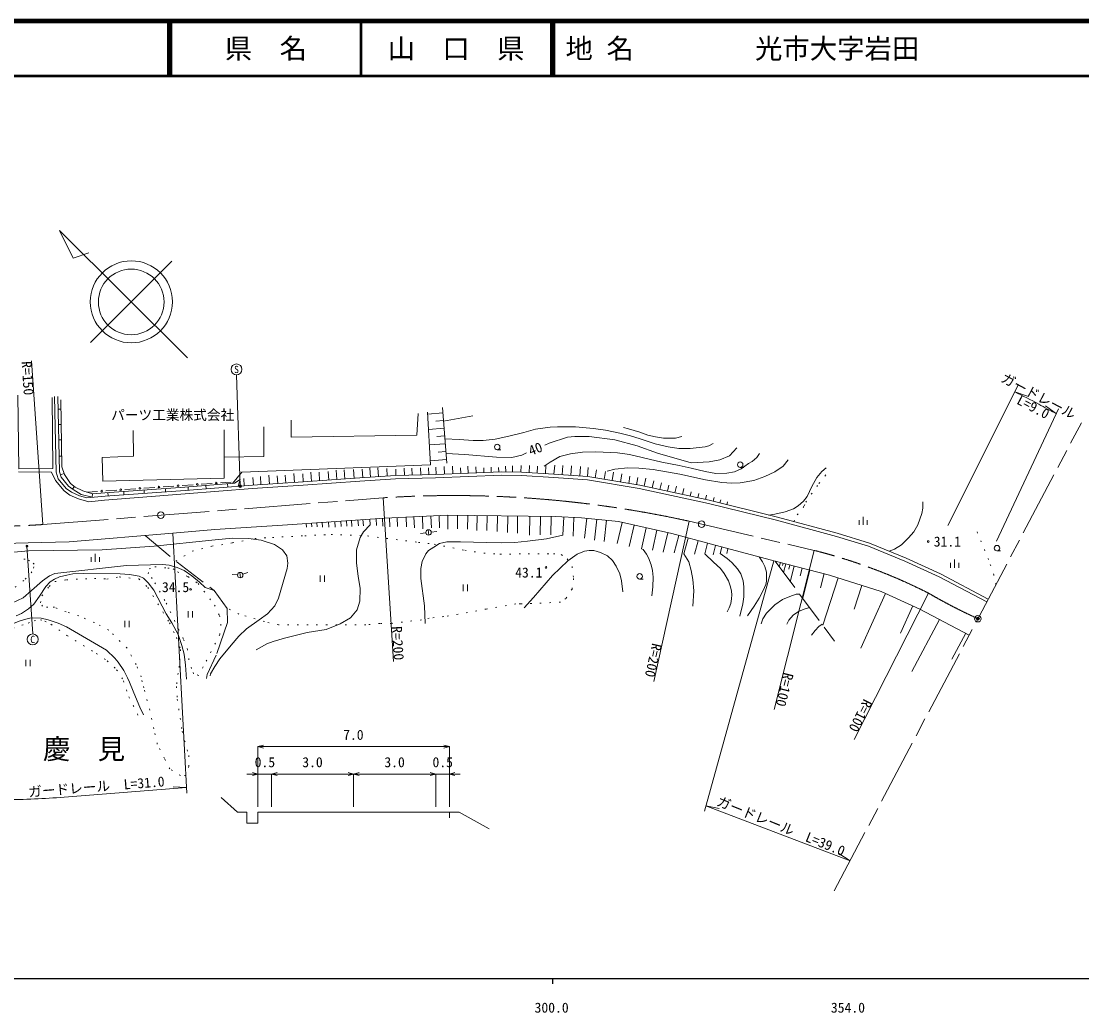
# Model space of a CAD drawing. Units: millimetres, scale not verified, with parts at other scales. Extents: x 40000 to 680000, y 20000 to 380000.
# Drawn here: x 270903 to 464739, y 198715 to 380000 of the extents above; entities that cross this region are included whole.
import ezdxf
from ezdxf.enums import TextEntityAlignment as Align

# ---------------------------------------------------------------- set-up
doc = ezdxf.new("R2010")
doc.units = ezdxf.units.MM
doc.header["$LTSCALE"] = 1000
doc.header["$PDMODE"] = 32
doc.header["$PDSIZE"] = 500
for name, pattern in [('CHAIN', [18.5, 12, -1.5, 3.5, -1.5]), ('DASHED', [7.5, 6, -1.5]), ('DOTTED', [1.75, 0.25, -1.5])]:
    doc.linetypes.add(name, pattern=pattern)
for name, color, linetype, lineweight in [('M-BGD', 7, 'Continuous', 13), ('M-BMK', 2, 'CHAIN', 13), ('M-BMK-SRVR', 3, 'Continuous', 13), ('M-STR-HTXT', 7, 'Continuous', 13), ('M-STR-STRC', 7, 'Continuous', 13), ('M-TTL', 2, 'Continuous', 140), ('M-TTL-BAND', 7, 'Continuous', 25), ('M-TTL-LINE', 7, 'Continuous', 50)]:
    doc.layers.add(name, color=color, linetype=linetype, lineweight=lineweight)
for name, color, linetype in [('M-BMK-HTXT', 7, 'Continuous'), ('M-OTRS', 6, 'Continuous'), ('M-TTL-TXT', 7, 'Continuous')]:
    doc.layers.add(name, color=color, linetype=linetype)
doc.styles.add('ＭＳ ゴシック', font='')
doc.styles.get('ＭＳ ゴシック').set_extended_font_data('MS Gothic')

msp = doc.modelspace()

# ---------------------------------------------------------------- hatches: boundary and pattern name
at = {"layer": 'M-STR-HTXT'}
for points in [[(311107, 295169, -1), (310750, 294819, -0.41421), (310753, 295172, -0.41421)], [(272126, 284205, -1), (271769, 283855, -0.41421), (271773, 284209, -0.41421)]]:
    msp.add_hatch(color=256, dxfattribs=at).paths.add_polyline_path(points)

# ---------------------------------------------------------------- linework, layer by layer
at = {"layer": 'M-BGD'}
for p, q in [((277629, 309074), (278178, 309082)), ((347981, 308380), (345199, 308166)), ((348687, 299181), (347904, 309377)), ((277695, 306275), (278221, 306283)), ((348087, 306989), (346697, 306883)), ((348097, 306862), (353435, 307823)), ((348194, 305599), (345358, 305381)), ((277761, 303458), (278264, 303466)), ((348412, 302762), (345519, 302540)), ((348303, 304181), (346885, 304072)), ((277830, 300490), (278310, 300497)), ((348523, 301316), (347077, 301205)), ((357900, 301661), (358566, 301661)), ((348634, 299870), (345684, 299643)), ((348216, 298560), (348271, 297214)), ((349728, 298631), (349783, 297275)), ((352524, 298634), (352575, 297387)), ((353998, 298545), (354042, 297447)), ((359416, 298624), (359455, 297612)), ((360716, 298722), (360683, 297576)), ((362271, 298787), (362234, 297531)), ((363815, 298767), (363739, 297448)), ((365254, 298675), (365178, 297364)), ((366786, 298853), (366695, 297276)), ((368404, 298819), (368277, 297185)), ((369892, 298792), (369767, 297076)), ((371501, 298718), (371373, 296959)), ((373099, 298617), (372970, 296843)), ((278080, 297045), (278772, 297290)), ((314720, 295269), (314634, 296770)), ((316185, 296986), (316291, 295372)), ((317700, 296894), (317789, 295469)), ((319165, 296996), (319258, 295565)), ((320713, 297311), (320820, 295667)), ((322350, 297230), (322451, 295774)), ((323814, 297524), (323929, 295877)), ((325334, 297565), (325445, 295982)), ((327002, 297647), (327110, 296099)), ((328456, 297941), (328577, 296201)), ((329941, 297982), (330058, 296304)), ((331611, 298071), (331726, 296420)), ((333219, 298106), (333332, 296533)), ((334628, 298257), (334745, 296635)), ((336111, 298347), (336227, 296741)), ((337703, 298234), (337802, 296855)), ((339371, 298122), (339400, 296965)), ((340908, 298283), (340940, 297003)), ((342306, 298276), (342338, 297039)), ((343878, 298354), (343910, 297079)), ((345365, 298367), (345396, 297116)), ((346685, 298450), (346737, 297152)), ((351178, 298376), (351220, 297333)), ((355425, 298350), (355459, 297504)), ((356780, 298443), (356815, 297559)), ((358150, 298384), (358181, 297614)), ((374552, 298406), (374430, 296736)), ((376030, 297975), (375789, 296515)), ((377681, 297686), (377442, 296242)), ((379146, 297524), (378895, 296002)), ((380655, 297221), (380412, 295752)), ((382152, 296799), (381937, 295500)), ((383602, 296597), (383382, 295261)), ((402308, 298418), (402975, 298418)), ((280273, 294492), (280622, 294925)), ((293340, 294636), (295335, 294776)), ((296831, 294880), (298827, 295020)), ((300323, 295124), (302318, 295264)), ((301436, 294257), (301389, 294855)), ((303814, 295369), (305810, 295508)), ((304690, 294509), (304644, 295108)), ((307306, 295613), (309301, 295752)), ((308654, 294817), (308608, 295416)), ((310936, 296217), (310565, 294966)), ((311662, 295051), (311563, 296388)), ((313332, 295179), (313231, 296562)), ((385044, 296432), (384732, 294998)), ((386498, 295944), (386222, 294674)), ((387903, 295632), (387628, 294368)), ((389262, 295201), (389015, 294066)), ((390643, 295006), (390374, 293770)), ((282866, 293904), (284861, 294043)), ((283851, 292959), (283903, 293566)), ((286357, 294148), (288352, 294287)), ((286804, 293215), (286761, 293814)), ((289686, 293420), (289644, 294018)), ((289849, 294392), (291844, 294531)), ((293389, 293682), (293347, 294281)), ((297289, 293959), (297246, 294557)), ((392021, 294547), (391785, 293463)), ((393371, 293987), (393190, 293157)), ((394776, 293684), (394595, 292852)), ((396147, 293352), (395973, 292552)), ((397543, 292921), (397372, 292226)), ((398746, 292480), (398608, 291921)), ((400013, 292104), (399890, 291605)), ((332521, 287720), (332447, 288827)), ((333436, 287728), (333358, 288888)), ((334661, 287916), (334590, 288971)), ((335859, 287781), (335774, 289050)), ((337003, 287696), (336907, 289126)), ((338301, 287587), (338227, 289196)), ((339698, 287646), (339624, 289260)), ((341326, 287568), (341245, 289334)), ((342754, 287363), (342662, 289398)), ((344326, 287203), (344223, 289469)), ((345865, 287353), (345765, 289540)), ((347372, 287388), (347270, 289608)), ((348845, 287112), (348878, 289679)), ((350631, 287213), (350662, 289656)), ((352476, 287142), (352509, 289632)), ((354192, 286862), (354227, 289610)), ((356032, 286881), (356067, 289586)), ((357908, 286681), (357945, 289562)), ((359784, 286520), (359822, 289538)), ((361595, 286410), (361635, 289515)), ((363802, 286029), (363846, 289486)), ((365748, 286099), (365791, 289461)), ((367694, 286089), (367737, 289436)), ((369922, 286029), (370055, 289364)), ((371753, 285834), (371890, 289290)), ((373871, 285514), (374253, 289134)), ((375701, 285129), (376103, 288939)), ((424791, 287908), (424791, 289408)), ((323047, 287513), (323000, 288183)), ((324002, 287584), (323956, 288249)), ((325007, 287534), (324953, 288318)), ((325983, 287523), (325923, 288385)), ((327131, 287513), (327066, 288464)), ((328279, 287523), (328209, 288542)), ((329403, 287614), (329335, 288618)), ((330428, 287671), (330360, 288687)), ((331354, 287642), (331279, 288749)), ((345299, 287028), (345412, 286034)), ((377450, 284856), (377861, 288754)), ((379834, 284484), (380715, 288377)), ((382027, 283989), (382908, 287881)), ((384254, 283562), (385118, 287380)), ((386271, 283269), (387100, 286932)), ((424041, 287908), (424041, 288808)), ((425541, 287908), (425541, 288808)), ((344859, 286475), (343865, 286363)), ((345852, 286587), (346846, 286700)), ((388251, 282898), (389063, 286488)), ((390230, 282819), (391079, 285976)), ((392033, 282626), (392809, 285511)), ((393927, 282542), (394597, 285030)), ((395825, 282597), (396353, 284558)), ((397352, 282428), (397814, 284167)), ((398666, 282710), (398972, 283860)), ((399840, 282682), (400075, 283567)), ((449233, 283177), (449900, 283177)), ((283688, 281136), (283688, 282036)), ((284438, 281136), (284438, 282636)), ((285188, 281136), (285188, 282036)), ((441497, 280092), (441497, 281592)), ((310873, 279238), (310985, 278244)), ((311402, 278904), (312347, 279230)), ((409654, 281035), (409453, 280248)), ((410138, 280912), (410038, 280518)), ((410623, 280788), (410222, 279214)), ((411410, 280588), (411209, 279801)), ((412197, 280387), (411470, 277534)), ((413624, 280024), (413260, 278597)), ((415050, 279660), (413733, 274489)), ((440747, 280092), (440747, 280992)), ((442247, 280092), (442247, 280992)), ((310430, 278769), (309432, 278827)), ((325517, 278691), (325517, 277491)), ((326317, 278691), (326317, 277491)), ((383934, 278004), (384601, 278004)), ((417636, 279001), (416977, 276416)), ((420194, 278247), (417400, 269553)), ((351648, 276999), (351648, 275799)), ((352448, 276999), (352448, 275799)), ((424540, 276850), (423144, 272504)), ((428852, 275363), (424362, 265351)), ((301403, 272155), (301403, 270955)), ((302203, 272155), (302203, 270955)), ((433858, 273118), (431613, 268112)), ((289813, 270402), (289813, 269202)), ((290613, 270402), (290613, 269202)), ((438750, 270638), (433706, 261086)), ((443526, 268116), (441004, 263340)), ((271733, 263269), (271733, 262069)), ((272533, 263269), (272533, 262069)), ((349155, 235371), (349155, 234371))]:
    msp.add_line(p, q, dxfattribs=at)
at = {"layer": 'M-BGD', "linetype": 'DASHED'}
msp.add_line((408685, 281282), (419569, 266635), dxfattribs=at)
at = {"layer": 'M-BGD'}
for points in [[(270301, 311644), (270440, 298170), (276689, 298235), (276542, 311195)], [(276975, 311364), (277300, 297528), (277667, 296358), (279139, 294575), (280103, 293873), (281554, 293237), (282893, 292872), (286218, 293174), (300849, 294211), (313161, 295167), (322416, 295771), (332765, 296493), (339294, 296962), (346628, 297147), (358682, 297634), (362347, 297528), (368277, 297185), (374464, 296734), (383965, 295165), (396634, 292408), (409106, 289331), (420060, 286385), (425965, 284561), (432655, 281845), (438919, 278972), (447654, 274360)], [(277575, 311378), (277898, 297627), (278204, 296649), (279553, 295015), (280403, 294397), (281869, 293442), (283851, 292959)], [(278151, 310800), (278341, 298511), (278839, 297100), (279933, 295480), (280761, 294812), (282182, 294126), (283903, 293566), (286169, 293772), (300804, 294809), (309914, 295517), (310936, 296217)], [(345180, 308515), (345727, 298887), (311216, 297524), (309522, 295487)], [(320270, 307062), (320221, 303972), (343201, 304335), (343479, 308293)], [(291390, 305166), (291427, 300453), (285700, 300232), (285806, 295886), (307999, 296438), (307981, 305288)], [(307991, 300312), (315250, 300424), (315233, 305816)], [(348345, 303630), (350919, 303520), (353519, 303333), (355318, 303346), (357503, 303578), (360037, 304108), (362744, 304825), (364916, 305385), (367575, 305794), (368913, 305872), (372199, 305871), (375523, 305563), (377693, 305263), (380283, 304688), (382236, 304202), (383997, 303621), (386759, 302756), (389137, 302176), (391080, 301854), (393191, 301865), (395881, 302162), (396596, 302390), (397367, 302766)], [(380992, 305721), (381924, 305484), (383955, 304874), (385420, 304344), (386840, 304007), (388265, 303759), (390470, 303791), (391622, 304101)], [(366624, 302519), (367420, 302863), (370767, 303969), (372059, 304088), (374721, 304071), (379367, 303451), (383454, 302350), (387217, 301031), (393366, 299256), (396607, 299420), (398616, 299831), (400361, 300564), (401701, 301996)], [(348552, 300937), (351954, 300791), (357748, 300279), (360565, 300209), (362401, 300688), (363258, 301060)], [(366469, 298634), (367547, 299380), (369358, 300390), (371294, 300935), (373464, 301203), (375906, 301264), (379886, 301099), (382071, 300756), (387984, 299353), (391173, 298757), (393367, 298256), (395920, 297687), (397837, 297327), (399840, 297356), (401293, 297621), (402494, 298161), (403848, 299110), (404489, 299484), (405364, 300233), (405815, 300985)], [(378009, 297764), (379372, 298091), (381797, 298324), (383802, 298291), (386414, 298033), (391303, 297188), (395996, 296135), (398936, 295688), (400809, 295570), (402276, 295613), (404772, 296005), (406819, 296732), (408635, 297617), (410146, 298680), (411061, 299827)], [(270399, 297637), (276456, 297567), (277154, 296037), (278724, 294134), (279803, 293350), (281354, 292670), (283254, 292151), (286133, 292417), (300896, 293613), (313204, 294569), (322456, 295173), (332808, 295894), (339323, 296362), (346647, 296548), (358685, 297034), (362321, 296929), (368238, 296586), (374393, 296137), (383852, 294576), (396498, 291824), (408957, 288750), (419894, 285808), (425763, 283995), (432417, 281294), (438653, 278434), (447373, 273829)], [(407530, 289720), (408640, 289860), (410556, 290324), (412065, 290852), (412930, 291402), (413852, 292241), (414533, 293133), (415407, 294941), (416294, 296602), (417205, 297679), (417998, 298364)], [(429548, 283106), (430499, 283498), (431788, 284296), (433071, 285520), (434050, 286657), (434753, 287937), (435161, 288978), (435497, 290000), (435711, 290990), (435711, 292111)], [(263181, 284392), (272181, 284606), (279684, 284810), (298586, 286393), (306299, 287054), (318641, 287883), (328486, 288561), (337369, 289157), (348834, 289680), (368488, 289426), (373310, 289234), (380089, 288519), (389784, 286324), (397040, 284373), (408685, 281282), (418647, 278744), (428049, 275723), (435165, 272531), (444176, 267773)], [(313865, 265086), (315783, 266184), (316973, 266578), (319011, 267219), (323171, 268219), (326613, 268790), (329172, 269824), (331069, 270939), (332280, 272356), (332766, 273963), (332829, 276277), (332509, 278525), (332191, 280927), (332191, 283339), (332842, 285608), (333451, 286673), (334661, 287916)], [(269555, 282957), (272253, 283186), (285679, 283358), (295217, 284041), (305766, 285117), (309509, 285474), (312445, 285437), (314731, 285129), (317187, 284341), (318644, 283360), (319423, 282237), (319654, 280911), (319527, 279958), (317941, 274501), (317242, 273129), (315895, 271666), (314416, 270569), (312096, 268890), (310699, 267564), (309278, 265897), (307201, 263399), (306298, 262044), (305514, 260694), (305438, 260298)], [(344758, 269895), (344590, 273110), (343946, 278102), (343960, 279970), (344164, 281228), (344865, 282619), (345365, 283238), (346296, 283863), (347378, 284483), (348674, 284815), (351192, 284836), (355915, 284684), (358685, 284656), (361135, 284724), (363413, 284933), (366892, 285392), (369922, 286029)], [(362818, 272762), (364515, 274632), (368023, 278667), (370796, 281318), (372485, 282533), (373846, 283101), (374711, 283261), (375562, 283245), (376804, 282882), (378079, 282233), (378957, 281397), (379665, 280382), (380313, 278942), (380593, 277695), (380886, 275682)], [(384254, 283562), (384593, 283408), (385179, 282577), (385533, 281883), (386034, 280629), (386281, 279583), (386432, 278360), (386343, 276597), (386155, 274927)], [(392033, 282626), (392897, 281159), (393342, 279577), (393672, 277905), (393841, 275857), (393631, 273086)], [(395825, 282597), (397425, 281124), (398683, 279940), (399360, 279014), (400144, 277716), (400530, 276612), (400704, 275776), (400796, 275100), (400729, 274373), (400577, 273514), (400301, 272765), (399911, 272049)], [(398666, 282710), (399951, 281778), (400783, 281026), (401835, 279877), (402424, 278964), (402822, 277673), (402991, 276613), (402951, 274778), (402771, 273484), (402250, 271234)], [(405753, 282060), (406354, 281166), (406820, 280302), (407122, 279281), (407096, 277641), (406987, 277032), (406508, 275928), (405757, 274532), (404851, 273050), (403640, 271275)], [(306144, 275921), (304540, 276480), (303490, 277419), (302062, 278610), (300666, 279579), (299406, 280105), (297960, 280545), (296729, 280664), (290138, 280470), (277037, 279036), (276062, 278611), (274782, 277709), (272786, 275917), (271274, 274595), (269205, 273590)], [(269963, 271310), (270945, 271739), (272262, 272576), (273184, 273439), (274269, 274869), (275425, 276629), (276201, 277507), (276978, 277992), (277889, 278442), (279213, 278727), (280309, 278948), (282324, 279041), (288997, 278995), (290706, 278850), (292485, 278569), (293233, 278149), (294124, 277321), (295121, 275954), (297417, 271658), (298433, 269997), (299578, 267854), (300242, 265841), (300664, 264257), (300958, 262245), (301141, 259703)], [(413180, 275233), (412511, 275236), (411385, 274846), (410020, 274283), (408645, 273301), (407130, 271774), (406443, 270751), (406135, 269852)], [(414972, 272822), (414005, 272534), (412944, 272088), (411960, 271389), (411198, 270467), (410837, 269783)], [(250145, 261687), (251095, 262102), (251964, 262830), (253110, 264175), (254388, 265590), (255312, 266279), (256951, 266805), (259102, 267215), (261186, 267578), (263485, 268044), (265448, 268610), (267776, 269228), (270686, 270403), (272181, 270817), (272807, 270925), (274553, 270890), (275850, 270574), (277671, 269963), (279175, 269292), (286489, 265024)], [(417265, 269736), (416692, 269310), (415986, 268619), (415366, 267736)], [(286489, 265024), (288016, 263522), (288619, 262843), (289654, 261302), (290349, 259981), (290684, 259153), (291390, 257513), (291788, 256487), (292562, 254564), (293227, 253169)], [(307455, 238081), (310455, 235371), (312155, 235371), (312155, 233371), (314155, 233371), (314155, 235371), (350955, 235371), (356455, 232371)]]:
    msp.add_lwpolyline(points, dxfattribs=at)
at = {"layer": 'M-BGD', "linetype": 'DOTTED'}
for points in [[(412099, 288526), (412721, 289730), (414026, 291389), (414282, 292078), (416709, 295485), (418300, 297472)], [(449017, 276942), (448667, 278756), (447699, 281559), (445329, 287330)], [(299143, 281294), (302155, 283084), (305757, 284022), (309502, 284619), (313588, 285422), (316805, 285615), (322741, 285930), (327526, 286159), (334212, 285890), (343490, 284712), (346354, 284401), (351975, 283268), (355449, 282748), (358406, 282535), (363554, 282621), (368183, 282646), (369606, 282489), (370682, 281722), (371577, 280327), (371851, 278129), (371575, 276170), (370448, 274448), (369445, 273774), (362144, 273472), (361305, 273466), (355903, 272530), (354183, 272192), (348115, 271144), (345437, 270860), (344058, 270555), (338591, 269899), (336432, 269899), (333875, 269629), (326824, 269618), (317921, 269616), (315361, 270237), (310702, 271605), (308561, 272645)], [(269810, 276506), (271653, 278000), (272736, 279133), (273166, 279992), (273268, 280748), (272500, 281359), (271645, 281623), (270594, 281715)], [(252154, 262363), (253309, 263936), (254872, 265396), (255891, 266030), (257045, 266380), (259846, 266661), (261839, 267062), (264737, 267836), (266707, 268288), (269356, 268993), (272190, 269972), (273259, 270368), (274402, 270568), (275245, 270329), (276343, 269749), (279257, 267703), (284630, 264395), (286597, 263075), (288339, 261443), (289606, 259413), (290564, 256487), (292343, 252939)]]:
    msp.add_lwpolyline(points, dxfattribs=at)
at = {"layer": 'M-BGD', "linetype": 'DASHED'}
msp.add_lwpolyline([(293550, 285971), (299399, 281080), (306144, 275921), (308561, 272645), (308621, 270089), (306553, 264106), (304910, 260555), (304758, 259808)], dxfattribs=at)
at = {"layer": 'M-BGD', "linetype": 'DOTTED'}
for points in [[(303310, 260406), (302404, 260691), (302039, 261665), (301548, 263261), (301295, 265087), (300521, 267094), (297170, 274073), (294865, 278136), (294117, 278951), (294307, 279874), (295329, 280254), (297686, 280012), (298678, 279893), (299460, 279337), (301374, 278460), (303233, 277206), (306235, 273255), (307139, 271362), (307406, 269774), (307210, 267862), (304162, 261959)], [(274421, 273653), (274691, 274938), (275984, 276649), (277065, 277550), (279178, 277890), (284284, 278105), (286540, 278020), (288832, 278400), (292404, 278038), (294019, 276472), (298019, 270022), (299291, 267307), (300025, 265151), (299797, 262059), (299566, 260812), (299265, 258398), (299417, 256038), (300317, 250182), (301516, 245742), (301535, 243782), (301016, 242096), (300010, 242078), (298057, 243292), (297066, 245214), (295780, 247819), (295155, 250642), (294394, 254057), (293290, 258112), (292988, 259213), (292846, 260111), (291923, 262376), (290262, 265397), (286913, 268690), (284271, 270060), (281421, 271302), (279103, 272013), (276989, 272853), (275747, 272853), (274801, 273037)]]:
    msp.add_lwpolyline(points, close=True, dxfattribs=at)
at = {"layer": 'M-BGD'}
for centre, radius in [((357900, 302161), 500), ((402308, 298918), 500), ((292592, 294584), 150), ((296083, 294828), 150), ((299575, 295072), 150), ((303066, 295316), 150), ((306558, 295560), 150), ((285609, 294095), 150), ((289100, 294340), 150), ((345355, 286531), 500), ((436676, 284871), 150), ((449233, 283677), 500), ((310929, 278741), 500), ((366817, 280131), 150), ((383934, 278504), 500), ((301857, 276123), 150)]:
    msp.add_circle(centre, radius, dxfattribs=at)
at = {"layer": 'M-BMK'}
for p, q in [((419498, 221040), (464676, 306597)), ((274850, 287978), (337030, 292866)), ((393002, 288580), (415799, 283258))]:
    msp.add_line(p, q, dxfattribs=at)
for centre, radius, start, end in [((349898, 93281), 200000, 77.55396, 93.68875), ((264563, 437625), 150000, 260.69813, 273.93263), ((391458, 186266), 100000, 63.09316, 75.9118), ((487098, 361819), 100000, 239.74415, 245.57963)]:
    msp.add_arc(centre, radius, start, end, dxfattribs=at)
at = {"layer": 'M-BMK-SRVR'}
for p, q in [((301276, 318435), (277877, 341746)), ((277877, 341746), (280408, 336675)), ((280408, 336675), (283254, 337625)), ((283593, 321230), (298415, 336107))]:
    msp.add_line(p, q, dxfattribs=at)
for centre, radius in [((291034, 328698), 7500), ((291004, 328668), 6000), ((296440, 289675), 600), ((395260, 288053), 600), ((445755, 270765), 600)]:
    msp.add_circle(centre, radius, dxfattribs=at)
at = {"layer": 'M-OTRS'}
msp.add_point((445755, 270765), dxfattribs=at)
msp.add_point((445755, 270765), dxfattribs=at)
at = {"layer": 'M-STR-HTXT'}
for p, q in [((274850, 287978), (272793, 317908)), ((310928, 294994), (310251, 315336)), ((440240, 287809), (453151, 313563)), ((452483, 312232), (454815, 311464)), ((449179, 284960), (460511, 309149)), ((460087, 308243), (458080, 309656)), ((337030, 292866), (338960, 262928)), ((393002, 288580), (386536, 259285)), ((298586, 286393), (301166, 238892)), ((271948, 284030), (273002, 267982)), ((415799, 283258), (408497, 254160)), ((408464, 281341), (395792, 235566)), ((436712, 275440), (423136, 248688)), ((314155, 247371), (315155, 247671)), ((314155, 236371), (314155, 247381)), ((314155, 247371), (349155, 247371)), ((314155, 247371), (315155, 247071)), ((349155, 247371), (348155, 247671)), ((349155, 247371), (348155, 247071)), ((349155, 236371), (349155, 247381)), ((314155, 242371), (312155, 242371)), ((314155, 242371), (313155, 242671)), ((314155, 242371), (313155, 242071)), ((314155, 242371), (316655, 242371)), ((316655, 242371), (317655, 242671)), ((316655, 242371), (317655, 242671)), ((316655, 236371), (316655, 242381)), ((316655, 242371), (318655, 242371)), ((316655, 242371), (317655, 242071)), ((316655, 242371), (331655, 242371)), ((316655, 242371), (317655, 242071)), ((331655, 242371), (330655, 242671)), ((331655, 242371), (330655, 242071)), ((331655, 242371), (332655, 242671)), ((331655, 236371), (331655, 242381)), ((331655, 242371), (346655, 242371)), ((331655, 242371), (332655, 242071)), ((346655, 242371), (344655, 242371)), ((346655, 242371), (345655, 242671)), ((346655, 242371), (345655, 242671)), ((346655, 242371), (345655, 242071)), ((346655, 242371), (345655, 242071)), ((346655, 236371), (346655, 242381)), ((346655, 242371), (349155, 242371)), ((349155, 242371), (350155, 242671)), ((349155, 242371), (351155, 242371)), ((349155, 242371), (350155, 242071)), ((278731, 238129), (301112, 239888)), ((301112, 239888), (298661, 240038)), ((396057, 236523), (398467, 236053)), ((396057, 236523), (422376, 226489)), ((422376, 226489), (420327, 227841))]:
    msp.add_line(p, q, dxfattribs=at)
msp.add_circle((310928, 294994), 250, dxfattribs=at)
for centre, radius, start, end in [((392379, 189224), 136907, 61.89861, 63.95882), ((487098, 361819), 60000, 239.74415, 243.2442), ((264551, 437514), 199889, 270.95493, 274.06795)]:
    msp.add_arc(centre, radius, start, end, dxfattribs=at)
at = {"layer": 'M-STR-STRC'}
for centre in [(310251, 316336), (273002, 266982)]:
    msp.add_circle(centre, 1000, dxfattribs=at)
at = {"layer": 'M-TTL'}
msp.add_line((680000, 380000), (40000, 380000), dxfattribs=at)
at = {"layer": 'M-TTL-BAND'}
for p, q in [((40000, 205000), (579000, 205000)), ((368000, 205000), (368000, 204000))]:
    msp.add_line(p, q, dxfattribs=at)
at = {"layer": 'M-TTL-LINE'}
for p, q in [((297750, 380000), (297750, 370000)), ((298250, 380000), (298250, 370000)), ((333000, 380000), (333000, 370000)), ((367750, 380000), (367750, 370000)), ((368250, 380000), (368250, 370000)), ((40000, 370000), (680000, 370000))]:
    msp.add_line(p, q, dxfattribs=at)

# ---------------------------------------------------------------- texts
at = {"layer": 'M-BGD', "style": 'ＭＳ ゴシック'}
msp.add_text('40', height=1833, rotation=21.345, dxfattribs=at).set_placement((363715, 301368), align=Align.MIDDLE_LEFT)
for s, p in [('31.1', (437676, 284871)), ('43.1', (361176, 279210)), ('34.5', (296622, 276543))]:
    msp.add_text(s, height=1833, dxfattribs=at).set_placement(p, align=Align.MIDDLE_LEFT)
at = {"layer": 'M-BMK-HTXT', "style": 'ＭＳ ゴシック'}
msp.add_text('パーツ工業株式会社', height=1833, dxfattribs=at).set_placement((287337, 306548), align=Align.BOTTOM_LEFT)
msp.add_text('慶\u3000見', height=3666, dxfattribs=at).set_placement((282379, 246925), align=Align.MIDDLE_CENTER)
at = {"layer": 'M-STR-HTXT', "style": 'ＭＳ ゴシック'}
for s, rotation, p in [('R=150', 273.933, (272793, 317908)), ('R=200', 257.554, (388017, 265996)), ('R=100', 243.093, (426541, 255398))]:
    msp.add_text(s, height=1833, rotation=rotation, dxfattribs=at).set_placement(p, align=Align.TOP_LEFT)
for s, rotation, p in [('ガードレール', 332.048, (456163, 310189)), ('ガードレール\u3000L=31.0', 4.495, (284756, 238603)), ('ガードレール\u3000L=39.0', 338, (409216, 231506))]:
    msp.add_text(s, height=1833, rotation=rotation, dxfattribs=at).set_placement(p, align=Align.BOTTOM_CENTER)
msp.add_text('L=9.0', height=1833, rotation=332.048, dxfattribs=at).set_placement((456303, 310291), align=Align.TOP_CENTER)
for s, rotation, p in [('R=200', 273.689, (338092, 269303)), ('R=100', 255.912, (409784, 261165))]:
    msp.add_text(s, height=1833, rotation=rotation, dxfattribs=at).set_placement(p, align=Align.BOTTOM_LEFT)
for s, p in [('7.0', (331608, 249534)), ('0.5', (315441, 244534)), ('3.0', (324139, 244534)), ('3.0', (339139, 244534)), ('0.5', (347941, 244534))]:
    msp.add_text(s, height=1833, dxfattribs=at).set_placement(p, align=Align.MIDDLE_CENTER)
at = {"layer": 'M-STR-STRC', "style": 'ＭＳ ゴシック'}
for s, p in [('S', (310251, 316336)), ('C', (273002, 266982))]:
    msp.add_text(s, height=1320, dxfattribs=at).set_placement(p, align=Align.MIDDLE_CENTER)
at = {"layer": 'M-TTL-BAND', "style": 'ＭＳ ゴシック'}
for s, p in [('300.0', (367844, 198195)), ('354.0', (422000, 198195))]:
    msp.add_text(s, height=1833, dxfattribs=at).set_placement(p, align=Align.BOTTOM_CENTER)
at = {"layer": 'M-TTL-TXT', "style": 'ＭＳ ゴシック'}
for s, p in [('県\u3000名', (315625, 375000)), ('山\u3000口\u3000県', (350375, 375000))]:
    msp.add_text(s, height=3666, dxfattribs=at).set_placement(p, align=Align.MIDDLE_CENTER)
for s, p in [('地 名', (370380, 375000)), ('光市大字岩田', (405024, 375000))]:
    msp.add_text(s, height=3666, dxfattribs=at).set_placement(p, align=Align.MIDDLE_LEFT)

doc.saveas('drawing.dxf')
